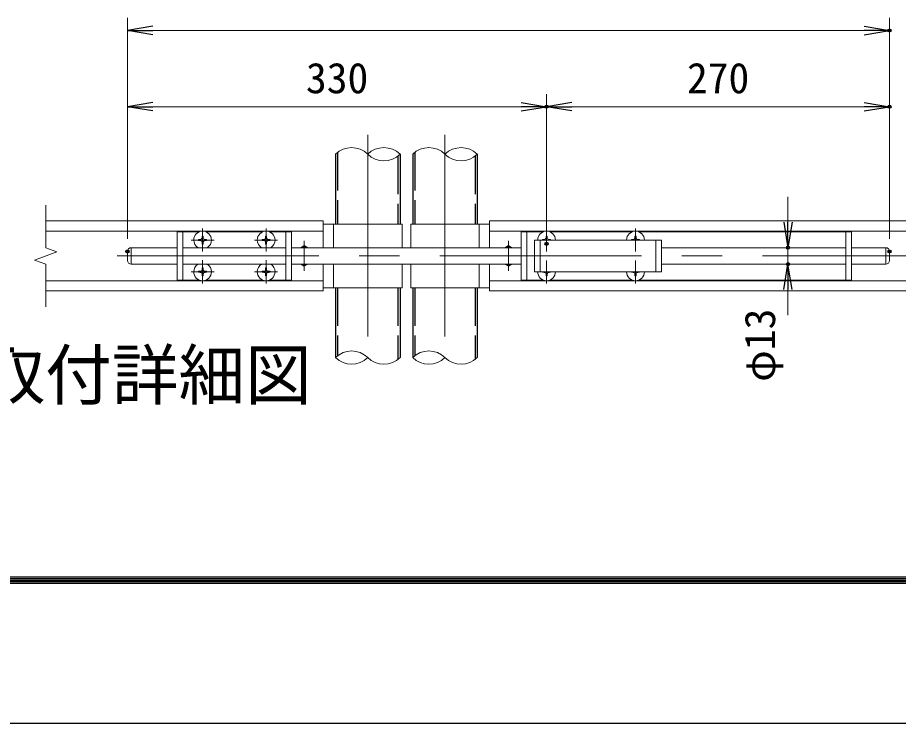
# Model space of a CAD drawing. Units: millimetres, scale not verified, with parts at other scales. Extents: x -4200 to 4200, y -2969 to 2971.
# Drawn here: x -2155 to -768, y -2969 to -1859 of the extents above; entities that cross this region are included whole.
import ezdxf
from ezdxf.enums import TextEntityAlignment as Align

# ---------------------------------------------------------------- set-up
doc = ezdxf.new("R2010")
doc.units = ezdxf.units.MM
doc.header["$LTSCALE"] = 10
doc.header["$PDMODE"] = 32
doc.header["$PDSIZE"] = 5
doc.linetypes.add('DASHED', pattern=[7.5, 6, -1.5])
doc.linetypes.add('USER1', pattern=[50.8, 31.75, -6.35, 6.35, -6.35])
for name, color, linetype, lineweight in [('0-0_D-STR1', 1, 'Continuous', 25), ('0-1_D-STR3', 3, 'Continuous', 13), ('0-2_D-BMK', 2, 'USER1', 13), ('0-3_D-STR-DIM', 7, 'Continuous', 13), ('0-A_D-TTL-TXT', 7, 'Continuous', 25), ('0-C_D-TTL', 2, 'Continuous', 25)]:
    doc.layers.add(name, color=color, linetype=linetype, lineweight=lineweight)
doc.layers.add('0-4_0', color=7, linetype='Continuous')
doc.layers.add('0-5_Defpoints', color=8, linetype='Continuous')
doc.styles.add('ＭＳ ゴシック', font='')
doc.styles.get('ＭＳ ゴシック').set_extended_font_data('MS Gothic')

# ---------------------------------------------------------------- blocks, each defined once
blk = doc.blocks.new('_Open')
at = {"layer": '0-4_0'}
blk.add_line((-10, 1.667), (0, 0), dxfattribs=at)
blk.add_lwpolyline([(-10, -1.667), (0, 0), (-10, 0)], dxfattribs=at)

msp = doc.modelspace()

# ---------------------------------------------------------------- linework, layer by layer
at = {"layer": '0-0_D-STR1'}
for p, q in [((-1654.5, -2073.94), (-1654.5, -2183.94)), ((-1552.9, -2073.94), (-1552.9, -2183.94)), ((-1532.9, -2073.94), (-1532.9, -2183.94)), ((-1431.3, -2073.94), (-1431.3, -2183.94)), ((-1654.5, -2283.94), (-1654.5, -2393.94)), ((-1552.9, -2283.94), (-1552.9, -2393.94)), ((-1552.9, -2283.94), (-1552.9, -2393.94)), ((-1532.9, -2283.94), (-1532.9, -2393.94)), ((-1532.9, -2283.94), (-1532.9, -2393.94)), ((-1431.3, -2283.94), (-1431.3, -2393.94))]:
    msp.add_line(p, q, dxfattribs=at)
at = {"layer": '0-0_D-STR1', "linetype": 'DASHED'}
for p, q in [((-1651.3, -2071.11), (-1651.3, -2183.94)), ((-1556.1, -2076.76), (-1556.1, -2183.94)), ((-1529.7, -2071.11), (-1529.7, -2183.94)), ((-1434.5, -2076.76), (-1434.5, -2183.94)), ((-1651.3, -2283.94), (-1651.3, -2391.11)), ((-1556.1, -2283.94), (-1556.1, -2396.76)), ((-1529.7, -2283.94), (-1529.7, -2391.11)), ((-1434.5, -2283.94), (-1434.5, -2396.76))]:
    msp.add_line(p, q, dxfattribs=at)
at = {"layer": '0-1_D-STR3'}
for p, q in [((-1673.7, -2178.94), (-2110.7, -2178.94)), ((-1673.7, -2178.94), (-1673.7, -2220.94)), ((-1549.7, -2183.94), (-1673.7, -2183.94)), ((-1657.7, -2183.94), (-1657.7, -2220.94)), ((-1549.7, -2183.94), (-1549.7, -2220.94)), ((-1536.1, -2183.94), (-1412.1, -2183.94)), ((-1536.1, -2183.94), (-1536.1, -2220.94)), ((-1428.1, -2183.94), (-1428.1, -2220.94)), ((-1412.1, -2178.94), (-1412.1, -2220.94)), ((-1412.1, -2178.94), (-736.99, -2178.94)), ((-1673.7, -2194.94), (-2110.7, -2194.94)), ((-1903.7, -2195.94), (-1903.7, -2271.94)), ((-1868.9, -2195.94), (-1903.7, -2195.94)), ((-1894.7, -2195.94), (-1894.7, -2271.94)), ((-1864.49, -2202.64), (-1864.54, -2205.23)), ((-1862.91, -2202.64), (-1864.49, -2202.64)), ((-1862.91, -2202.64), (-1862.87, -2205.23)), ((-1768.9, -2195.94), (-1858.51, -2195.94)), ((-1764.49, -2202.64), (-1764.54, -2205.23)), ((-1762.91, -2202.64), (-1764.49, -2202.64)), ((-1762.91, -2202.64), (-1762.87, -2205.23)), ((-1723.7, -2195.94), (-1758.51, -2195.94)), ((-1732.7, -2195.94), (-1732.7, -2271.94)), ((-1723.7, -2195.94), (-1723.7, -2271.94)), ((-1412.1, -2194.94), (-736.99, -2194.94)), ((-1362.1, -2195.94), (-1362.1, -2271.94)), ((-1362.1, -2195.94), (-1327.3, -2195.94)), ((-1353.1, -2195.94), (-1353.1, -2271.94)), ((-1322.89, -2202.64), (-1322.94, -2205.23)), ((-1322.89, -2202.64), (-1321.31, -2202.64)), ((-1321.31, -2202.64), (-1321.27, -2205.23)), ((-1316.91, -2195.94), (-1187.3, -2195.94)), ((-1182.89, -2202.64), (-1182.94, -2205.23)), ((-1182.89, -2202.64), (-1181.31, -2202.64)), ((-1181.31, -2202.64), (-1181.27, -2205.23)), ((-1176.91, -2195.94), (-842.1, -2195.94)), ((-851.1, -2195.94), (-851.1, -2271.94)), ((-842.1, -2195.94), (-842.1, -2271.94)), ((-1870, -2209.73), (-1870, -2208.94)), ((-1867.41, -2209.77), (-1870, -2209.73)), ((-1864.49, -2215.24), (-1864.54, -2212.64)), ((-1862.91, -2215.24), (-1864.49, -2215.24)), ((-1862.91, -2215.24), (-1862.87, -2212.64)), ((-1860, -2208.1), (-1857.4, -2208.15)), ((-1857.4, -2208.15), (-1857.4, -2208.94)), ((-1767.41, -2208.1), (-1770, -2208.15)), ((-1770, -2208.15), (-1770, -2208.94)), ((-1764.49, -2215.24), (-1764.54, -2212.64)), ((-1762.91, -2215.24), (-1764.49, -2215.24)), ((-1762.91, -2215.24), (-1762.87, -2212.64)), ((-1760, -2209.77), (-1757.4, -2209.73)), ((-1757.4, -2209.73), (-1757.4, -2208.94)), ((-1703.7, -2217.74), (-1709.25, -2220.94)), ((-1698.16, -2220.94), (-1703.7, -2217.74)), ((-1382.1, -2217.74), (-1387.65, -2220.94)), ((-1376.56, -2220.94), (-1382.1, -2217.74)), ((-1341.1, -2208.94), (-1341.1, -2258.94)), ((-1341.1, -2208.94), (-1141.1, -2208.94)), ((-1325.81, -2208.1), (-1328.4, -2208.15)), ((-1328.4, -2208.15), (-1328.4, -2208.94)), ((-1185.81, -2208.1), (-1188.4, -2208.15)), ((-1188.4, -2208.15), (-1188.4, -2208.94)), ((-1178.4, -2208.1), (-1175.8, -2208.15)), ((-1175.8, -2208.15), (-1175.8, -2208.94)), ((-1141.1, -2208.94), (-1141.1, -2258.94)), ((-1982.1, -2226.94), (-1982.1, -2240.94)), ((-1953.2, -2220.94), (-1976.1, -2220.94)), ((-1976.1, -2220.94), (-1976.1, -2246.94)), ((-1953.51, -2220.94), (-1903.7, -2220.94)), ((-1894.7, -2220.94), (-1732.7, -2220.94)), ((-1723.7, -2220.94), (-1618, -2220.94)), ((-1618.3, -2220.94), (-1362.1, -2220.94)), ((-1141.1, -2220.94), (-851.1, -2220.94)), ((-842.1, -2220.94), (-788.1, -2220.94)), ((-788.1, -2220.94), (-788.1, -2246.94)), ((-782.1, -2226.94), (-782.1, -2240.94)), ((-1953.2, -2246.94), (-1976.1, -2246.94)), ((-1953.51, -2246.94), (-1903.7, -2246.94)), ((-1894.7, -2246.94), (-1732.7, -2246.94)), ((-1870, -2259.73), (-1870, -2258.94)), ((-1867.41, -2259.77), (-1870, -2259.73)), ((-1864.49, -2252.64), (-1864.54, -2255.23)), ((-1862.91, -2252.64), (-1864.49, -2252.64)), ((-1862.91, -2252.64), (-1862.87, -2255.23)), ((-1860, -2258.1), (-1857.4, -2258.15)), ((-1860, -2259.77), (-1857.4, -2259.73)), ((-1857.4, -2258.15), (-1857.4, -2258.94)), ((-1857.4, -2259.73), (-1857.4, -2258.94)), ((-1767.41, -2258.1), (-1770, -2258.15)), ((-1770, -2258.15), (-1770, -2258.94)), ((-1764.49, -2252.64), (-1764.54, -2255.23)), ((-1762.91, -2252.64), (-1764.49, -2252.64)), ((-1762.91, -2252.64), (-1762.87, -2255.23)), ((-1760, -2258.1), (-1757.4, -2258.15)), ((-1760, -2259.77), (-1757.4, -2259.73)), ((-1757.4, -2258.15), (-1757.4, -2258.94)), ((-1757.4, -2259.73), (-1757.4, -2258.94)), ((-1723.7, -2246.94), (-1618, -2246.94)), ((-1673.7, -2246.94), (-1673.7, -2288.94)), ((-1657.7, -2246.94), (-1657.7, -2283.94)), ((-1618.3, -2246.94), (-1362.1, -2246.94)), ((-1549.7, -2246.94), (-1549.7, -2283.94)), ((-1536.1, -2246.94), (-1536.1, -2283.94)), ((-1428.1, -2246.94), (-1428.1, -2283.94)), ((-1412.1, -2246.94), (-1412.1, -2288.94)), ((-1341.1, -2258.94), (-1141.1, -2258.94)), ((-1328.4, -2259.73), (-1328.4, -2258.94)), ((-1325.81, -2259.77), (-1328.4, -2259.73)), ((-1318.4, -2259.77), (-1315.8, -2259.73)), ((-1315.8, -2259.73), (-1315.8, -2258.94)), ((-1188.4, -2259.73), (-1188.4, -2258.94)), ((-1185.81, -2259.77), (-1188.4, -2259.73)), ((-1178.4, -2259.77), (-1175.8, -2259.73)), ((-1175.8, -2259.73), (-1175.8, -2258.94)), ((-1141.1, -2246.94), (-851.1, -2246.94)), ((-842.1, -2246.94), (-788.1, -2246.94)), ((-1673.7, -2272.94), (-2110.7, -2272.94)), ((-1868.9, -2271.94), (-1903.7, -2271.94)), ((-1864.49, -2265.24), (-1864.54, -2262.64)), ((-1862.91, -2265.24), (-1864.49, -2265.24)), ((-1862.91, -2265.24), (-1862.87, -2262.64)), ((-1768.9, -2271.94), (-1858.51, -2271.94)), ((-1764.49, -2265.24), (-1764.54, -2262.64)), ((-1762.91, -2265.24), (-1764.49, -2265.24)), ((-1762.91, -2265.24), (-1762.87, -2262.64)), ((-1723.7, -2271.94), (-1758.51, -2271.94)), ((-1412.1, -2272.94), (-736.99, -2272.94)), ((-1362.1, -2271.94), (-1327.3, -2271.94)), ((-1322.89, -2265.24), (-1322.94, -2262.64)), ((-1322.89, -2265.24), (-1321.31, -2265.24)), ((-1321.31, -2265.24), (-1321.27, -2262.64)), ((-1316.91, -2271.94), (-1187.3, -2271.94)), ((-1182.89, -2265.24), (-1182.94, -2262.64)), ((-1182.89, -2265.24), (-1181.31, -2265.24)), ((-1181.31, -2265.24), (-1181.27, -2262.64)), ((-1176.91, -2271.94), (-842.1, -2271.94)), ((-1549.7, -2283.94), (-1673.7, -2283.94)), ((-1536.1, -2283.94), (-1412.1, -2283.94)), ((-1673.7, -2288.94), (-2110.7, -2288.94)), ((-1412.1, -2288.94), (-736.99, -2288.94))]:
    msp.add_line(p, q, dxfattribs=at)
at = {"layer": '0-1_D-STR3', "linetype": 'DASHED'}
for p, q in [((-1332.1, -2208.94), (-1332.1, -2258.94)), ((-1150.1, -2208.94), (-1150.1, -2258.94))]:
    msp.add_line(p, q, dxfattribs=at)
at = {"layer": '0-1_D-STR3'}
for points in [[(-1867.41, -2208.1), (-1870, -2208.15), (-1870, -2208.94)], [(-1860, -2209.77), (-1857.4, -2209.73), (-1857.4, -2208.94)], [(-1767.41, -2209.77), (-1770, -2209.73), (-1770, -2208.94)], [(-1760, -2208.1), (-1757.4, -2208.15), (-1757.4, -2208.94)], [(-1318.4, -2208.1), (-1315.8, -2208.15), (-1315.8, -2208.94)], [(-1867.41, -2258.1), (-1870, -2258.15), (-1870, -2258.94)], [(-1767.41, -2259.77), (-1770, -2259.73), (-1770, -2258.94)], [(-1709.25, -2246.94), (-1703.7, -2250.14), (-1698.16, -2246.94)], [(-1387.65, -2246.94), (-1382.1, -2250.14), (-1376.56, -2246.94)]]:
    msp.add_lwpolyline(points, dxfattribs=at)
for centre, radius, start, end in [((-1863.7, -2208.94), 14, 0, 180), ((-1763.7, -2208.94), 14, 0, 180), ((-1322.1, -2208.94), 14, 0, 180), ((-1182.1, -2208.94), 14, 0, 180), ((-1863.7, -2208.94), 14, 180, 238.99728), ((-1867.51, -2205.13), 2.98, 270, 0), ((-1867.51, -2212.75), 2.98, 0, 90), ((-1859.89, -2205.13), 2.98, 180, 270), ((-1859.89, -2212.75), 2.98, 90, 180), ((-1863.7, -2208.94), 14, 301.00272, 0), ((-1763.7, -2208.94), 14, 180, 238.99728), ((-1767.51, -2205.13), 2.98, 270, 0), ((-1767.51, -2212.75), 2.98, 0, 90), ((-1759.89, -2205.13), 2.98, 180, 270), ((-1759.89, -2212.75), 2.98, 90, 180), ((-1763.7, -2208.94), 14, 301.00272, 0), ((-1325.91, -2205.13), 2.98, 270, 0), ((-1318.29, -2205.13), 2.98, 180, 270), ((-1185.91, -2205.13), 2.98, 270, 0), ((-1178.29, -2205.13), 2.98, 180, 270), ((-1976.1, -2226.94), 6, 90, 180), ((-1703.7, -2233.94), 14.07, 67.52593, 112.47407), ((-1382.1, -2233.94), 14.07, 67.52593, 112.47407), ((-788.1, -2226.94), 6, 0, 90), ((-1976.1, -2240.94), 6, 180, 270), ((-788.1, -2240.94), 6, 270, 0), ((-1863.7, -2258.94), 14, 121.00272, 180), ((-1863.7, -2258.94), 14, 180, 0), ((-1867.51, -2255.13), 2.98, 270, 0), ((-1867.51, -2262.75), 2.98, 0, 90), ((-1859.89, -2255.13), 2.98, 180, 270), ((-1859.89, -2262.75), 2.98, 90, 180), ((-1863.7, -2258.94), 14, 0, 58.99728), ((-1763.7, -2258.94), 14, 121.00272, 180), ((-1763.7, -2258.94), 14, 180, 0), ((-1767.51, -2255.13), 2.98, 270, 0), ((-1767.51, -2262.75), 2.98, 0, 90), ((-1759.89, -2255.13), 2.98, 180, 270), ((-1759.89, -2262.75), 2.98, 90, 180), ((-1763.7, -2258.94), 14, 0, 58.99728), ((-1703.7, -2233.94), 14.07, 247.52593, 292.47407), ((-1382.1, -2233.94), 14.07, 247.52593, 292.47407), ((-1322.1, -2258.94), 14, 180, 0), ((-1325.91, -2262.75), 2.98, 0, 90), ((-1318.29, -2262.75), 2.98, 90, 180), ((-1182.1, -2258.94), 14, 180, 0), ((-1185.91, -2262.75), 2.98, 0, 90), ((-1178.29, -2262.75), 2.98, 90, 180)]:
    msp.add_arc(centre, radius, start, end, dxfattribs=at)
at = {"layer": '0-2_D-BMK'}
for p, q in [((-1603.7, -2043.35), (-1603.7, -2414.52)), ((-1482.1, -2043.35), (-1482.1, -2414.52)), ((-1863.7, -2227.15), (-1863.7, -2190.89)), ((-1763.7, -2227.07), (-1763.7, -2190.81)), ((-1322.1, -2227.15), (-1322.1, -2190.89)), ((-1182.1, -2227.15), (-1182.1, -2190.89)), ((-1881.92, -2208.94), (-1845.66, -2208.94)), ((-1781.92, -2208.94), (-1745.66, -2208.94)), ((-1703.7, -2210.36), (-1703.7, -2257.51)), ((-1382.1, -2210.36), (-1382.1, -2257.51)), ((-1998.34, -2233.94), (-719.44, -2233.94)), ((-1863.7, -2277.07), (-1863.7, -2240.81)), ((-1763.7, -2277.07), (-1763.7, -2240.81)), ((-1322.1, -2277.15), (-1322.1, -2240.89)), ((-1182.1, -2277.15), (-1182.1, -2240.89)), ((-1881.92, -2258.94), (-1845.66, -2258.94)), ((-1781.92, -2258.94), (-1745.66, -2258.94))]:
    msp.add_line(p, q, dxfattribs=at)
at = {"layer": '0-3_D-STR-DIM'}
for p, q in [((-1982.1, -2206.94), (-1982.1, -1859.19)), ((-782.1, -2206.94), (-782.1, -1859.19)), ((-1942.1, -1879.19), (-822.1, -1879.19)), ((-1982.1, -2206.94), (-1982.1, -1979.19)), ((-1322.1, -2194.94), (-1322.1, -1979.19)), ((-1322.1, -2194.94), (-1322.1, -1979.19)), ((-782.1, -2206.94), (-782.1, -1979.19)), ((-1942.1, -1999.19), (-1362.1, -1999.19)), ((-1282.1, -1999.19), (-822.1, -1999.19)), ((-942.07, -2180.94), (-942.07, -2140.94)), ((-2110.7, -2221.11), (-2110.7, -2153.94)), ((-2128.32, -2240.35), (-2093.08, -2227.52)), ((-2093.08, -2227.52), (-2110.7, -2221.11)), ((-942.07, -2246.94), (-942.07, -2220.94)), ((-922.07, -2220.94), (-921.97, -2220.94)), ((-2110.7, -2246.76), (-2128.32, -2240.35)), ((-2110.7, -2313.94), (-2110.7, -2246.76)), ((-922.07, -2246.94), (-921.97, -2246.94)), ((-942.07, -2286.94), (-942.07, -2326.94))]:
    msp.add_line(p, q, dxfattribs=at)
for centre, start, end in [((-1629.1, -2099.5), 45.18146, 134.81854), ((-1578.3, -2099.5), 45.18146, 134.81854), ((-1507.5, -2099.5), 45.18146, 134.81854), ((-1456.7, -2099.5), 45.18146, 134.81854), ((-1578.3, -2048.37), 225.18146, 314.81854), ((-1456.7, -2048.37), 225.18146, 314.81854), ((-1629.1, -2419.5), 45.18146, 134.81854), ((-1507.5, -2419.5), 45.18146, 134.81854), ((-1629.1, -2368.37), 225.18146, 314.81854), ((-1578.3, -2368.37), 225.18146, 314.81854), ((-1507.5, -2368.37), 225.18146, 314.81854), ((-1456.7, -2368.37), 225.18146, 314.81854)]:
    msp.add_arc(centre, 36.03, start, end, dxfattribs=at)
at = {"layer": '0-5_Defpoints'}
for p in [(-782.1, -1879.19), (-1322.1, -1999.19), (-782.1, -1999.19), (-1322.1, -2214.94), (-942.07, -2220.94), (-942.07, -2220.94), (-1982.1, -2226.94), (-782.1, -2226.94), (-942.07, -2246.94)]:
    msp.add_point(p, dxfattribs=at)
at = {"layer": '0-C_D-TTL'}
for points in [[(-4200.45, 2970.62), (4199.55, 2970.62), (4199.55, -2969.38), (-4200.45, -2969.38)], [(-3930.45, 2750.62), (3929.55, 2750.62), (3929.55, -2749.38), (-3930.45, -2749.38)], [(-3927.95, 2748.12), (3927.05, 2748.12), (3927.05, -2746.88), (-3927.95, -2746.88)], [(-3925.45, 2745.62), (3924.55, 2745.62), (3924.55, -2744.38), (-3925.45, -2744.38)], [(-3922.95, 2743.12), (3922.05, 2743.12), (3922.05, -2741.88), (-3922.95, -2741.88)], [(-3920.45, 2740.62), (3919.55, 2740.62), (3919.55, -2739.38), (-3920.45, -2739.38)]]:
    msp.add_lwpolyline(points, close=True, dxfattribs=at)

# ---------------------------------------------------------------- block references
at = {"layer": '0-3_D-STR-DIM', "xscale": 4, "yscale": 4}
for p, rotation in [((-1982.1, -1879.19), 180), ((-1982.1, -1999.19), 180), ((-1322.1, -1999.19), 180), ((-942.07, -2220.94), 270), ((-942.07, -2246.94), 90)]:
    msp.add_blockref('_Open', p, dxfattribs=dict(at, rotation=rotation))
for p in [(-782.1, -1879.19), (-1322.1, -1999.19), (-782.1, -1999.19)]:
    msp.add_blockref('_Open', p, dxfattribs=at)

# ---------------------------------------------------------------- texts
at = {"layer": '0-3_D-STR-DIM', "style": 'ＭＳ ゴシック'}
for s, p in [('330', (-1700.98, -1992.45)), ('270', (-1101.1, -1992.45))]:
    msp.add_text(s, height=48.09, dxfattribs=at).set_placement(p, align=Align.BOTTOM_LEFT)
msp.add_text('φ13', height=48.09, rotation=90, dxfattribs=at).set_placement((-947.78, -2432), align=Align.BOTTOM_LEFT)
at = {"layer": '0-A_D-TTL-TXT', "style": 'ＭＳ ゴシック'}
msp.add_text('カンヌキ取付詳細図', height=76.98, dxfattribs=at).set_placement((-2636.75, -2482.7), align=Align.BOTTOM_LEFT)

doc.saveas('drawing.dxf')
